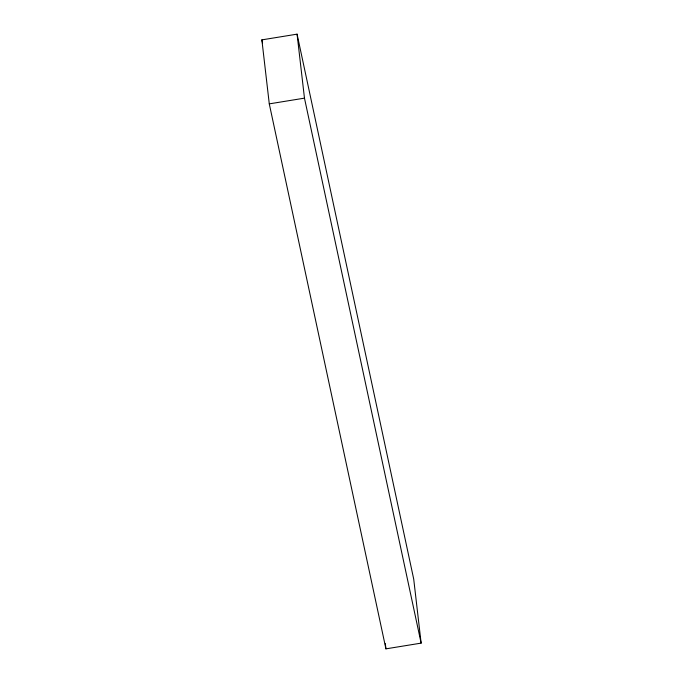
<?xml version="1.0" encoding="UTF-8"?>
<svg xmlns="http://www.w3.org/2000/svg" width="683" height="683" viewBox="0 0 683 683"><rect width="100%" height="100%" fill="white"/><g stroke="black" fill="none" stroke-linecap="round" stroke-linejoin="round"><path stroke-width="1.02" d="M261.871 39.87L297.071 34.15L413.719 579.133L421.129 643.13L385.929 648.85L269.281 103.867L261.871 39.87L262.545 42.995M269.281 103.867L304.473 98.147L421.129 643.13M385.323 643.608L385.929 648.85M297.071 34.15L304.473 98.147"/></g></svg>
